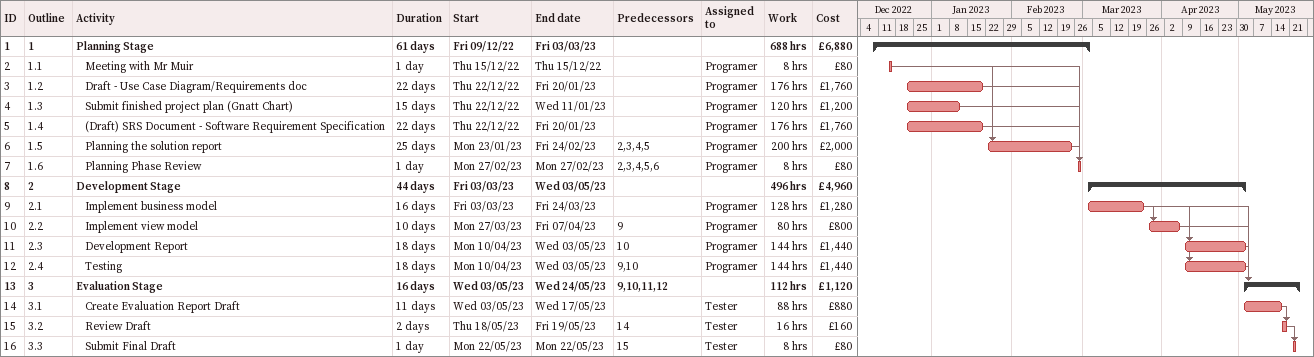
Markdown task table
| ID | WBS | Task | Duration | Start | Finish | Predecessors | Resources | Work (h) | Cost (£) |
|---|---|---|---|---|---|---|---|---|---|
| 1 | 1 | **Planning Stage** | 61d | 2022-12-09 | 2023-03-03 |  |  | 688 | 6880 |
| 2 | 1.1 | Meeting with Mr Muir | 1d | 2022-12-15 | 2022-12-15 |  | Programer | 8 | 80 |
| 3 | 1.2 | Draft - Use Case Diagram/Requirements doc | 22d | 2022-12-22 | 2023-01-20 |  | Programer | 176 | 1760 |
| 4 | 1.3 | Submit finished project plan (Gnatt Chart) | 15d | 2022-12-22 | 2023-01-11 |  | Programer | 120 | 1200 |
| 5 | 1.4 | (Draft) SRS Document - Software Requirement Specification | 22d | 2022-12-22 | 2023-01-20 |  | Programer | 176 | 1760 |
| 6 | 1.5 | Planning the solution report | 25d | 2023-01-23 | 2023-02-24 | 2, 3, 4, 5 | Programer | 200 | 2000 |
| 7 | 1.6 | Planning Phase Review | 1d | 2023-02-27 | 2023-02-27 | 2, 3, 4, 5, 6 | Programer | 8 | 80 |
| 8 | 2 | **Development Stage** | 44d | 2023-03-03 | 2023-05-03 |  |  | 496 | 4960 |
| 9 | 2.1 | Implement business model | 16d | 2023-03-03 | 2023-03-24 |  | Programer | 128 | 1280 |
| 10 | 2.2 | Implement view model | 10d | 2023-03-27 | 2023-04-07 | 9 | Programer | 80 | 800 |
| 11 | 2.3 | Development Report | 18d | 2023-04-10 | 2023-05-03 | 10 | Programer | 144 | 1440 |
| 12 | 2.4 | Testing | 18d | 2023-04-10 | 2023-05-03 | 9, 10 | Programer | 144 | 1440 |
| 13 | 3 | **Evaluation Stage** | 16d | 2023-05-03 | 2023-05-24 | 9, 10, 11, 12 |  | 112 | 1120 |
| 14 | 3.1 | Create Evaluation Report Draft | 11d | 2023-05-03 | 2023-05-17 |  | Tester | 88 | 880 |
| 15 | 3.2 | Review Draft | 2d | 2023-05-18 | 2023-05-19 | 14 | Tester | 16 | 160 |
| 16 | 3.3 | Submit Final Draft | 1d | 2023-05-22 | 2023-05-22 | 15 | Tester | 8 | 80 |
